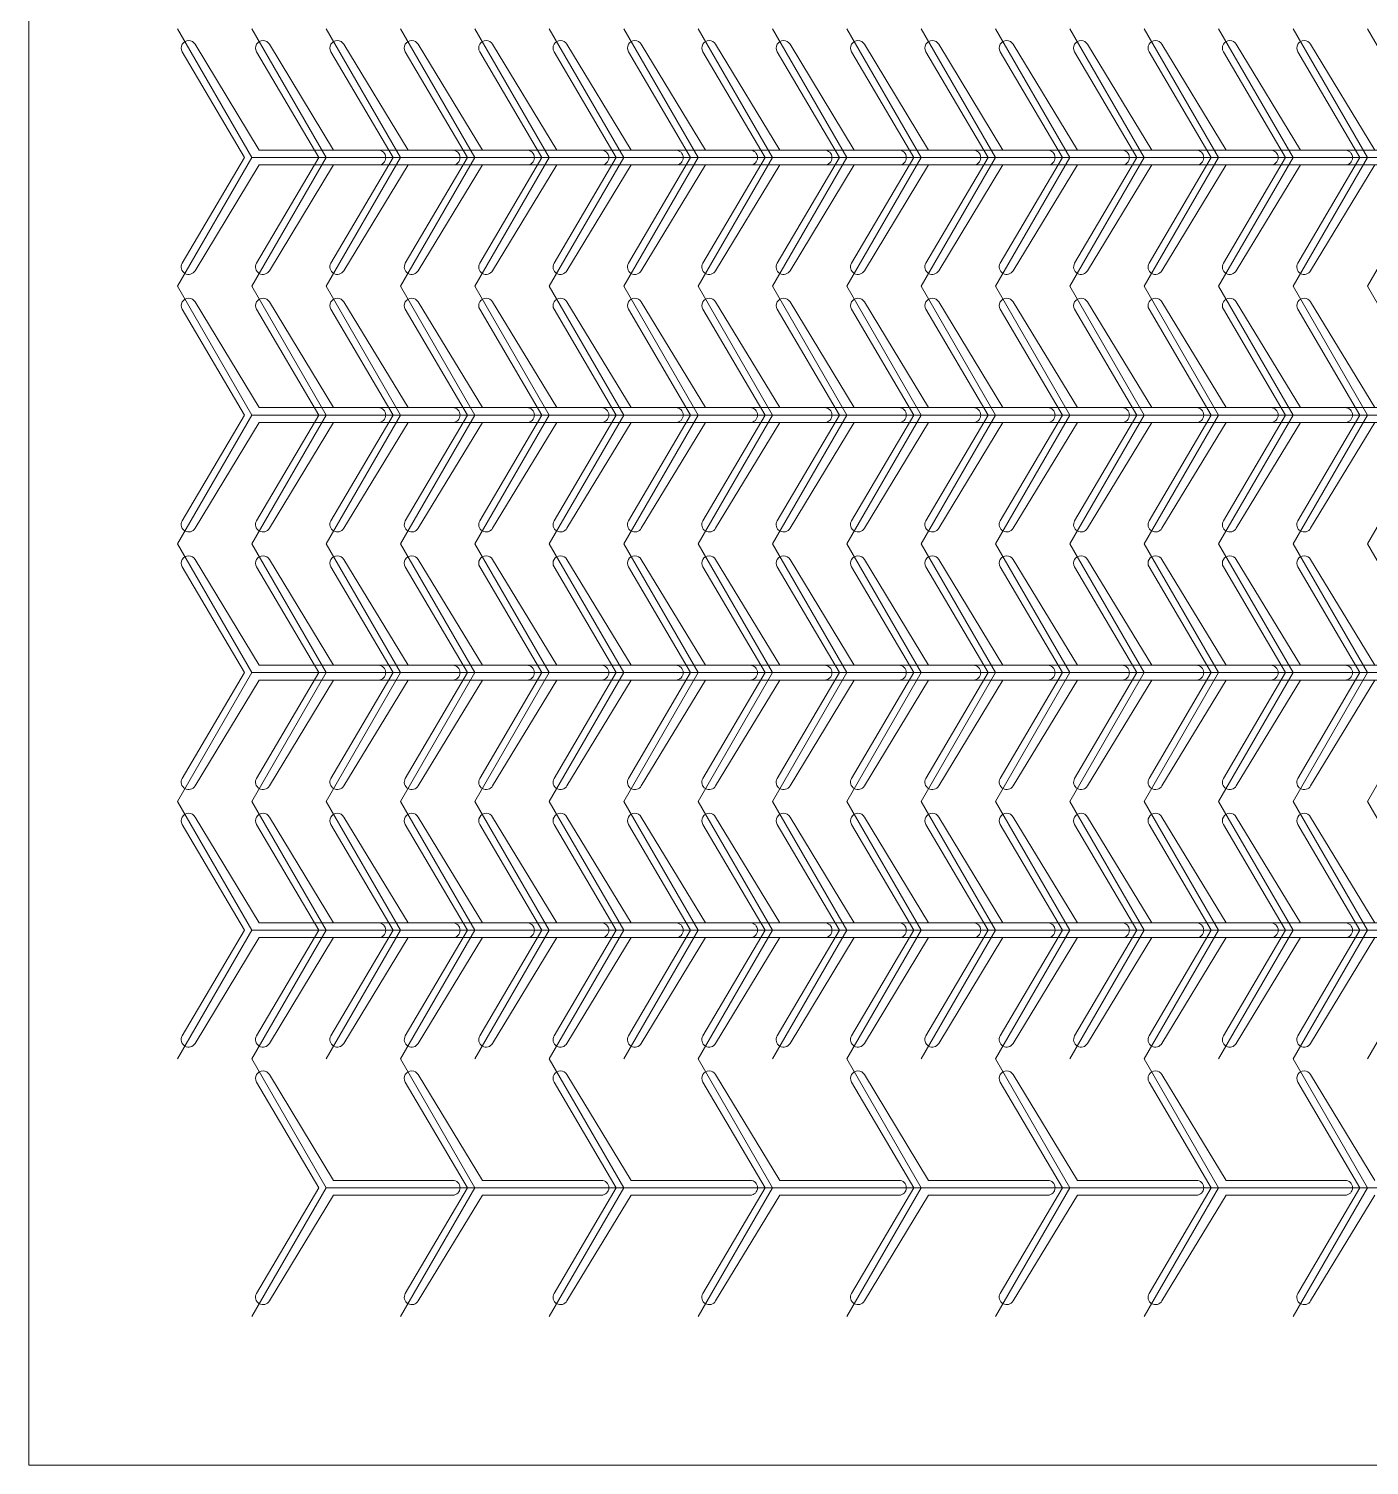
# Model space of a CAD drawing. Header units: metres. Extents: x 0 to 178, y 0 to 183.
# Drawn here: x 0 to 90.1, y 0 to 96.6 of the extents above; entities that cross this region are included whole.
import ezdxf

# ---------------------------------------------------------------- set-up
doc = ezdxf.new("R2010")
doc.units = ezdxf.units.M
doc.layers.add('TOP', color=1, linetype='Continuous', lineweight=0)

msp = doc.modelspace()

# ---------------------------------------------------------------- linework, layer by layer
at = {"layer": 'TOP'}
for p, q in [((0, 0), (0, 180.215)), ((15, 87.942), (10, 96.603)), ((20, 87.942), (15, 96.603)), ((25, 87.942), (20, 96.603)), ((30, 87.942), (25, 96.603)), ((35, 87.942), (30, 96.603)), ((40, 87.942), (35, 96.603)), ((45, 87.942), (40, 96.603)), ((50, 87.942), (45, 96.603)), ((55, 87.942), (50, 96.603)), ((60, 87.942), (55, 96.603)), ((65, 87.942), (60, 96.603)), ((70, 87.942), (65, 96.603)), ((75, 87.942), (70, 96.603)), ((80, 87.942), (75, 96.603)), ((85, 87.942), (80, 96.603)), ((90, 87.942), (85, 96.603)), ((95, 87.942), (90, 96.603)), ((10.317, 95.054), (14.5, 87.942)), ((15.5, 88.442), (11.183, 95.554)), ((15.317, 95.054), (19.5, 87.942)), ((20.5, 88.442), (16.183, 95.554)), ((20.317, 95.054), (24.5, 87.942)), ((25.5, 88.442), (21.183, 95.554)), ((25.317, 95.054), (29.5, 87.942)), ((30.5, 88.442), (26.183, 95.554)), ((30.317, 95.054), (34.5, 87.942)), ((35.5, 88.442), (31.183, 95.554)), ((35.317, 95.054), (39.5, 87.942)), ((40.5, 88.442), (36.183, 95.554)), ((40.317, 95.054), (44.5, 87.942)), ((45.5, 88.442), (41.183, 95.554)), ((45.317, 95.054), (49.5, 87.942)), ((50.5, 88.442), (46.183, 95.554)), ((50.317, 95.054), (54.5, 87.942)), ((55.5, 88.442), (51.183, 95.554)), ((55.317, 95.054), (59.5, 87.942)), ((60.5, 88.442), (56.183, 95.554)), ((60.317, 95.054), (64.5, 87.942)), ((65.5, 88.442), (61.183, 95.554)), ((65.317, 95.054), (69.5, 87.942)), ((70.5, 88.442), (66.183, 95.554)), ((70.317, 95.054), (74.5, 87.942)), ((75.5, 88.442), (71.183, 95.554)), ((75.317, 95.054), (79.5, 87.942)), ((80.5, 88.442), (76.183, 95.554)), ((80.317, 95.054), (84.5, 87.942)), ((85.5, 88.442), (81.183, 95.554)), ((85.317, 95.054), (89.5, 87.942)), ((90.5, 88.442), (86.183, 95.554)), ((15, 87.942), (10, 79.282)), ((14.5, 87.942), (10.317, 80.831)), ((15, 87.942), (25, 87.942)), ((20, 87.942), (15, 79.282)), ((19.5, 87.942), (15.317, 80.831)), ((23.5, 88.442), (15.5, 88.442)), ((20, 87.942), (30, 87.942)), ((25, 87.942), (20, 79.282)), ((24.5, 87.942), (20.317, 80.831)), ((28.5, 88.442), (20.5, 88.442)), ((25, 87.942), (35, 87.942)), ((30, 87.942), (25, 79.282)), ((29.5, 87.942), (25.317, 80.831)), ((33.5, 88.442), (25.5, 88.442)), ((30, 87.942), (40, 87.942)), ((35, 87.942), (30, 79.282)), ((34.5, 87.942), (30.317, 80.831)), ((38.5, 88.442), (30.5, 88.442)), ((35, 87.942), (45, 87.942)), ((40, 87.942), (35, 79.282)), ((39.5, 87.942), (35.317, 80.831)), ((43.5, 88.442), (35.5, 88.442)), ((40, 87.942), (50, 87.942)), ((45, 87.942), (40, 79.282)), ((44.5, 87.942), (40.317, 80.831)), ((48.5, 88.442), (40.5, 88.442)), ((45, 87.942), (55, 87.942)), ((50, 87.942), (45, 79.282)), ((49.5, 87.942), (45.317, 80.831)), ((53.5, 88.442), (45.5, 88.442)), ((50, 87.942), (60, 87.942)), ((55, 87.942), (50, 79.282)), ((54.5, 87.942), (50.317, 80.831)), ((58.5, 88.442), (50.5, 88.442)), ((55, 87.942), (65, 87.942)), ((60, 87.942), (55, 79.282)), ((59.5, 87.942), (55.317, 80.831)), ((63.5, 88.442), (55.5, 88.442)), ((60, 87.942), (70, 87.942)), ((65, 87.942), (60, 79.282)), ((64.5, 87.942), (60.317, 80.831)), ((68.5, 88.442), (60.5, 88.442)), ((65, 87.942), (75, 87.942)), ((70, 87.942), (65, 79.282)), ((69.5, 87.942), (65.317, 80.831)), ((73.5, 88.442), (65.5, 88.442)), ((70, 87.942), (80, 87.942)), ((75, 87.942), (70, 79.282)), ((74.5, 87.942), (70.317, 80.831)), ((78.5, 88.442), (70.5, 88.442)), ((75, 87.942), (85, 87.942)), ((80, 87.942), (75, 79.282)), ((79.5, 87.942), (75.317, 80.831)), ((83.5, 88.442), (75.5, 88.442)), ((80, 87.942), (90, 87.942)), ((85, 87.942), (80, 79.282)), ((84.5, 87.942), (80.317, 80.831)), ((88.5, 88.442), (80.5, 88.442)), ((85, 87.942), (95, 87.942)), ((90, 87.942), (85, 79.282)), ((89.5, 87.942), (85.317, 80.831)), ((93.5, 88.442), (85.5, 88.442)), ((90, 87.942), (100, 87.942)), ((95, 87.942), (90, 79.282)), ((11.183, 80.331), (15.5, 87.442)), ((15.5, 87.442), (23.5, 87.442)), ((16.183, 80.331), (20.5, 87.442)), ((20.5, 87.442), (28.5, 87.442)), ((21.183, 80.331), (25.5, 87.442)), ((25.5, 87.442), (33.5, 87.442)), ((26.183, 80.331), (30.5, 87.442)), ((30.5, 87.442), (38.5, 87.442)), ((31.183, 80.331), (35.5, 87.442)), ((35.5, 87.442), (43.5, 87.442)), ((36.183, 80.331), (40.5, 87.442)), ((40.5, 87.442), (48.5, 87.442)), ((41.183, 80.331), (45.5, 87.442)), ((45.5, 87.442), (53.5, 87.442)), ((46.183, 80.331), (50.5, 87.442)), ((50.5, 87.442), (58.5, 87.442)), ((51.183, 80.331), (55.5, 87.442)), ((55.5, 87.442), (63.5, 87.442)), ((56.183, 80.331), (60.5, 87.442)), ((60.5, 87.442), (68.5, 87.442)), ((61.183, 80.331), (65.5, 87.442)), ((65.5, 87.442), (73.5, 87.442)), ((66.183, 80.331), (70.5, 87.442)), ((70.5, 87.442), (78.5, 87.442)), ((71.183, 80.331), (75.5, 87.442)), ((75.5, 87.442), (83.5, 87.442)), ((76.183, 80.331), (80.5, 87.442)), ((80.5, 87.442), (88.5, 87.442)), ((81.183, 80.331), (85.5, 87.442)), ((85.5, 87.442), (93.5, 87.442)), ((86.183, 80.331), (90.5, 87.442)), ((15, 70.622), (10, 79.282)), ((20, 70.622), (15, 79.282)), ((25, 70.622), (20, 79.282)), ((30, 70.622), (25, 79.282)), ((35, 70.622), (30, 79.282)), ((40, 70.622), (35, 79.282)), ((45, 70.622), (40, 79.282)), ((50, 70.622), (45, 79.282)), ((55, 70.622), (50, 79.282)), ((60, 70.622), (55, 79.282)), ((65, 70.622), (60, 79.282)), ((70, 70.622), (65, 79.282)), ((75, 70.622), (70, 79.282)), ((80, 70.622), (75, 79.282)), ((85, 70.622), (80, 79.282)), ((90, 70.622), (85, 79.282)), ((95, 70.622), (90, 79.282)), ((10.317, 77.733), (14.5, 70.622)), ((15.5, 71.122), (11.183, 78.233)), ((15.317, 77.733), (19.5, 70.622)), ((20.5, 71.122), (16.183, 78.233)), ((20.317, 77.733), (24.5, 70.622)), ((25.5, 71.122), (21.183, 78.233)), ((25.317, 77.733), (29.5, 70.622)), ((30.5, 71.122), (26.183, 78.233)), ((30.317, 77.733), (34.5, 70.622)), ((35.5, 71.122), (31.183, 78.233)), ((35.317, 77.733), (39.5, 70.622)), ((40.5, 71.122), (36.183, 78.233)), ((40.317, 77.733), (44.5, 70.622)), ((45.5, 71.122), (41.183, 78.233)), ((45.317, 77.733), (49.5, 70.622)), ((50.5, 71.122), (46.183, 78.233)), ((50.317, 77.733), (54.5, 70.622)), ((55.5, 71.122), (51.183, 78.233)), ((55.317, 77.733), (59.5, 70.622)), ((60.5, 71.122), (56.183, 78.233)), ((60.317, 77.733), (64.5, 70.622)), ((65.5, 71.122), (61.183, 78.233)), ((65.317, 77.733), (69.5, 70.622)), ((70.5, 71.122), (66.183, 78.233)), ((70.317, 77.733), (74.5, 70.622)), ((75.5, 71.122), (71.183, 78.233)), ((75.317, 77.733), (79.5, 70.622)), ((80.5, 71.122), (76.183, 78.233)), ((80.317, 77.733), (84.5, 70.622)), ((85.5, 71.122), (81.183, 78.233)), ((85.317, 77.733), (89.5, 70.622)), ((90.5, 71.122), (86.183, 78.233)), ((15, 70.622), (10, 61.962)), ((14.5, 70.622), (10.317, 63.511)), ((15, 70.622), (25, 70.622)), ((20, 70.622), (15, 61.962)), ((19.5, 70.622), (15.317, 63.511)), ((23.5, 71.122), (15.5, 71.122)), ((20, 70.622), (30, 70.622)), ((25, 70.622), (20, 61.962)), ((24.5, 70.622), (20.317, 63.511)), ((28.5, 71.122), (20.5, 71.122)), ((25, 70.622), (35, 70.622)), ((30, 70.622), (25, 61.962)), ((29.5, 70.622), (25.317, 63.511)), ((33.5, 71.122), (25.5, 71.122)), ((30, 70.622), (40, 70.622)), ((35, 70.622), (30, 61.962)), ((34.5, 70.622), (30.317, 63.511)), ((38.5, 71.122), (30.5, 71.122)), ((35, 70.622), (45, 70.622)), ((40, 70.622), (35, 61.962)), ((39.5, 70.622), (35.317, 63.511)), ((43.5, 71.122), (35.5, 71.122)), ((40, 70.622), (50, 70.622)), ((45, 70.622), (40, 61.962)), ((44.5, 70.622), (40.317, 63.511)), ((48.5, 71.122), (40.5, 71.122)), ((45, 70.622), (55, 70.622)), ((50, 70.622), (45, 61.962)), ((49.5, 70.622), (45.317, 63.511)), ((53.5, 71.122), (45.5, 71.122)), ((50, 70.622), (60, 70.622)), ((55, 70.622), (50, 61.962)), ((54.5, 70.622), (50.317, 63.511)), ((58.5, 71.122), (50.5, 71.122)), ((55, 70.622), (65, 70.622)), ((60, 70.622), (55, 61.962)), ((59.5, 70.622), (55.317, 63.511)), ((63.5, 71.122), (55.5, 71.122)), ((60, 70.622), (70, 70.622)), ((65, 70.622), (60, 61.962)), ((64.5, 70.622), (60.317, 63.511)), ((68.5, 71.122), (60.5, 71.122)), ((65, 70.622), (75, 70.622)), ((70, 70.622), (65, 61.962)), ((69.5, 70.622), (65.317, 63.511)), ((73.5, 71.122), (65.5, 71.122)), ((70, 70.622), (80, 70.622)), ((75, 70.622), (70, 61.962)), ((74.5, 70.622), (70.317, 63.511)), ((78.5, 71.122), (70.5, 71.122)), ((75, 70.622), (85, 70.622)), ((80, 70.622), (75, 61.962)), ((79.5, 70.622), (75.317, 63.511)), ((83.5, 71.122), (75.5, 71.122)), ((80, 70.622), (90, 70.622)), ((85, 70.622), (80, 61.962)), ((84.5, 70.622), (80.317, 63.511)), ((88.5, 71.122), (80.5, 71.122)), ((85, 70.622), (95, 70.622)), ((90, 70.622), (85, 61.962)), ((89.5, 70.622), (85.317, 63.511)), ((93.5, 71.122), (85.5, 71.122)), ((90, 70.622), (100, 70.622)), ((95, 70.622), (90, 61.962)), ((11.183, 63.011), (15.5, 70.122)), ((15.5, 70.122), (23.5, 70.122)), ((16.183, 63.011), (20.5, 70.122)), ((20.5, 70.122), (28.5, 70.122)), ((21.183, 63.011), (25.5, 70.122)), ((25.5, 70.122), (33.5, 70.122)), ((26.183, 63.011), (30.5, 70.122)), ((30.5, 70.122), (38.5, 70.122)), ((31.183, 63.011), (35.5, 70.122)), ((35.5, 70.122), (43.5, 70.122)), ((36.183, 63.011), (40.5, 70.122)), ((40.5, 70.122), (48.5, 70.122)), ((41.183, 63.011), (45.5, 70.122)), ((45.5, 70.122), (53.5, 70.122)), ((46.183, 63.011), (50.5, 70.122)), ((50.5, 70.122), (58.5, 70.122)), ((51.183, 63.011), (55.5, 70.122)), ((55.5, 70.122), (63.5, 70.122)), ((56.183, 63.011), (60.5, 70.122)), ((60.5, 70.122), (68.5, 70.122)), ((61.183, 63.011), (65.5, 70.122)), ((65.5, 70.122), (73.5, 70.122)), ((66.183, 63.011), (70.5, 70.122)), ((70.5, 70.122), (78.5, 70.122)), ((71.183, 63.011), (75.5, 70.122)), ((75.5, 70.122), (83.5, 70.122)), ((76.183, 63.011), (80.5, 70.122)), ((80.5, 70.122), (88.5, 70.122)), ((81.183, 63.011), (85.5, 70.122)), ((85.5, 70.122), (93.5, 70.122)), ((86.183, 63.011), (90.5, 70.122)), ((15, 53.301), (10, 61.962)), ((20, 53.301), (15, 61.962)), ((25, 53.301), (20, 61.962)), ((30, 53.301), (25, 61.962)), ((35, 53.301), (30, 61.962)), ((40, 53.301), (35, 61.962)), ((45, 53.301), (40, 61.962)), ((50, 53.301), (45, 61.962)), ((55, 53.301), (50, 61.962)), ((60, 53.301), (55, 61.962)), ((65, 53.301), (60, 61.962)), ((70, 53.301), (65, 61.962)), ((75, 53.301), (70, 61.962)), ((80, 53.301), (75, 61.962)), ((85, 53.301), (80, 61.962)), ((90, 53.301), (85, 61.962)), ((95, 53.301), (90, 61.962)), ((15.5, 53.801), (11.183, 60.912)), ((20.5, 53.801), (16.183, 60.912)), ((25.5, 53.801), (21.183, 60.912)), ((30.5, 53.801), (26.183, 60.912)), ((35.5, 53.801), (31.183, 60.912)), ((40.5, 53.801), (36.183, 60.912)), ((45.5, 53.801), (41.183, 60.912)), ((50.5, 53.801), (46.183, 60.912)), ((55.5, 53.801), (51.183, 60.912)), ((60.5, 53.801), (56.183, 60.912)), ((65.5, 53.801), (61.183, 60.912)), ((70.5, 53.801), (66.183, 60.912)), ((75.5, 53.801), (71.183, 60.912)), ((80.5, 53.801), (76.183, 60.912)), ((85.5, 53.801), (81.183, 60.912)), ((90.5, 53.801), (86.183, 60.912)), ((10.317, 60.412), (14.5, 53.301)), ((15.317, 60.412), (19.5, 53.301)), ((20.317, 60.412), (24.5, 53.301)), ((25.317, 60.412), (29.5, 53.301)), ((30.317, 60.412), (34.5, 53.301)), ((35.317, 60.412), (39.5, 53.301)), ((40.317, 60.412), (44.5, 53.301)), ((45.317, 60.412), (49.5, 53.301)), ((50.317, 60.412), (54.5, 53.301)), ((55.317, 60.412), (59.5, 53.301)), ((60.317, 60.412), (64.5, 53.301)), ((65.317, 60.412), (69.5, 53.301)), ((70.317, 60.412), (74.5, 53.301)), ((75.317, 60.412), (79.5, 53.301)), ((80.317, 60.412), (84.5, 53.301)), ((85.317, 60.412), (89.5, 53.301)), ((15, 53.301), (10, 44.641)), ((14.5, 53.301), (10.317, 46.19)), ((15, 53.301), (25, 53.301)), ((20, 53.301), (15, 44.641)), ((19.5, 53.301), (15.317, 46.19)), ((23.5, 53.801), (15.5, 53.801)), ((20, 53.301), (30, 53.301)), ((25, 53.301), (20, 44.641)), ((24.5, 53.301), (20.317, 46.19)), ((28.5, 53.801), (20.5, 53.801)), ((25, 53.301), (35, 53.301)), ((30, 53.301), (25, 44.641)), ((29.5, 53.301), (25.317, 46.19)), ((33.5, 53.801), (25.5, 53.801)), ((30, 53.301), (40, 53.301)), ((35, 53.301), (30, 44.641)), ((34.5, 53.301), (30.317, 46.19)), ((38.5, 53.801), (30.5, 53.801)), ((35, 53.301), (45, 53.301)), ((40, 53.301), (35, 44.641)), ((39.5, 53.301), (35.317, 46.19)), ((43.5, 53.801), (35.5, 53.801)), ((40, 53.301), (50, 53.301)), ((45, 53.301), (40, 44.641)), ((44.5, 53.301), (40.317, 46.19)), ((48.5, 53.801), (40.5, 53.801)), ((45, 53.301), (55, 53.301)), ((50, 53.301), (45, 44.641)), ((49.5, 53.301), (45.317, 46.19)), ((53.5, 53.801), (45.5, 53.801)), ((50, 53.301), (60, 53.301)), ((55, 53.301), (50, 44.641)), ((54.5, 53.301), (50.317, 46.19)), ((58.5, 53.801), (50.5, 53.801)), ((55, 53.301), (65, 53.301)), ((60, 53.301), (55, 44.641)), ((59.5, 53.301), (55.317, 46.19)), ((63.5, 53.801), (55.5, 53.801)), ((60, 53.301), (70, 53.301)), ((65, 53.301), (60, 44.641)), ((64.5, 53.301), (60.317, 46.19)), ((68.5, 53.801), (60.5, 53.801)), ((65, 53.301), (75, 53.301)), ((70, 53.301), (65, 44.641)), ((69.5, 53.301), (65.317, 46.19)), ((73.5, 53.801), (65.5, 53.801)), ((70, 53.301), (80, 53.301)), ((75, 53.301), (70, 44.641)), ((74.5, 53.301), (70.317, 46.19)), ((78.5, 53.801), (70.5, 53.801)), ((75, 53.301), (85, 53.301)), ((80, 53.301), (75, 44.641)), ((79.5, 53.301), (75.317, 46.19)), ((83.5, 53.801), (75.5, 53.801)), ((80, 53.301), (90, 53.301)), ((85, 53.301), (80, 44.641)), ((84.5, 53.301), (80.317, 46.19)), ((88.5, 53.801), (80.5, 53.801)), ((85, 53.301), (95, 53.301)), ((90, 53.301), (85, 44.641)), ((89.5, 53.301), (85.317, 46.19)), ((93.5, 53.801), (85.5, 53.801)), ((90, 53.301), (100, 53.301)), ((95, 53.301), (90, 44.641)), ((11.183, 45.69), (15.5, 52.801)), ((15.5, 52.801), (23.5, 52.801)), ((16.183, 45.69), (20.5, 52.801)), ((20.5, 52.801), (28.5, 52.801)), ((21.183, 45.69), (25.5, 52.801)), ((25.5, 52.801), (33.5, 52.801)), ((26.183, 45.69), (30.5, 52.801)), ((30.5, 52.801), (38.5, 52.801)), ((31.183, 45.69), (35.5, 52.801)), ((35.5, 52.801), (43.5, 52.801)), ((36.183, 45.69), (40.5, 52.801)), ((40.5, 52.801), (48.5, 52.801)), ((41.183, 45.69), (45.5, 52.801)), ((45.5, 52.801), (53.5, 52.801)), ((46.183, 45.69), (50.5, 52.801)), ((50.5, 52.801), (58.5, 52.801)), ((51.183, 45.69), (55.5, 52.801)), ((55.5, 52.801), (63.5, 52.801)), ((56.183, 45.69), (60.5, 52.801)), ((60.5, 52.801), (68.5, 52.801)), ((61.183, 45.69), (65.5, 52.801)), ((65.5, 52.801), (73.5, 52.801)), ((66.183, 45.69), (70.5, 52.801)), ((70.5, 52.801), (78.5, 52.801)), ((71.183, 45.69), (75.5, 52.801)), ((75.5, 52.801), (83.5, 52.801)), ((76.183, 45.69), (80.5, 52.801)), ((80.5, 52.801), (88.5, 52.801)), ((81.183, 45.69), (85.5, 52.801)), ((85.5, 52.801), (93.5, 52.801)), ((86.183, 45.69), (90.5, 52.801)), ((15, 35.981), (10, 44.641)), ((20, 35.981), (15, 44.641)), ((25, 35.981), (20, 44.641)), ((30, 35.981), (25, 44.641)), ((35, 35.981), (30, 44.641)), ((40, 35.981), (35, 44.641)), ((45, 35.981), (40, 44.641)), ((50, 35.981), (45, 44.641)), ((55, 35.981), (50, 44.641)), ((60, 35.981), (55, 44.641)), ((65, 35.981), (60, 44.641)), ((70, 35.981), (65, 44.641)), ((75, 35.981), (70, 44.641)), ((80, 35.981), (75, 44.641)), ((85, 35.981), (80, 44.641)), ((90, 35.981), (85, 44.641)), ((95, 35.981), (90, 44.641)), ((15.5, 36.481), (11.183, 43.592)), ((20.5, 36.481), (16.183, 43.592)), ((25.5, 36.481), (21.183, 43.592)), ((30.5, 36.481), (26.183, 43.592)), ((35.5, 36.481), (31.183, 43.592)), ((40.5, 36.481), (36.183, 43.592)), ((45.5, 36.481), (41.183, 43.592)), ((50.5, 36.481), (46.183, 43.592)), ((55.5, 36.481), (51.183, 43.592)), ((60.5, 36.481), (56.183, 43.592)), ((65.5, 36.481), (61.183, 43.592)), ((70.5, 36.481), (66.183, 43.592)), ((75.5, 36.481), (71.183, 43.592)), ((80.5, 36.481), (76.183, 43.592)), ((85.5, 36.481), (81.183, 43.592)), ((90.5, 36.481), (86.183, 43.592)), ((10.317, 43.092), (14.5, 35.981)), ((15.317, 43.092), (19.5, 35.981)), ((20.317, 43.092), (24.5, 35.981)), ((25.317, 43.092), (29.5, 35.981)), ((30.317, 43.092), (34.5, 35.981)), ((35.317, 43.092), (39.5, 35.981)), ((40.317, 43.092), (44.5, 35.981)), ((45.317, 43.092), (49.5, 35.981)), ((50.317, 43.092), (54.5, 35.981)), ((55.317, 43.092), (59.5, 35.981)), ((60.317, 43.092), (64.5, 35.981)), ((65.317, 43.092), (69.5, 35.981)), ((70.317, 43.092), (74.5, 35.981)), ((75.317, 43.092), (79.5, 35.981)), ((80.317, 43.092), (84.5, 35.981)), ((85.317, 43.092), (89.5, 35.981)), ((15, 35.981), (10, 27.321)), ((14.5, 35.981), (10.317, 28.87)), ((15, 35.981), (25, 35.981)), ((20, 35.981), (15, 27.321)), ((19.5, 35.981), (15.317, 28.87)), ((23.5, 36.481), (15.5, 36.481)), ((20, 35.981), (30, 35.981)), ((25, 35.981), (20, 27.321)), ((24.5, 35.981), (20.317, 28.87)), ((28.5, 36.481), (20.5, 36.481)), ((25, 35.981), (35, 35.981)), ((30, 35.981), (25, 27.321)), ((29.5, 35.981), (25.317, 28.87)), ((33.5, 36.481), (25.5, 36.481)), ((30, 35.981), (40, 35.981)), ((35, 35.981), (30, 27.321)), ((34.5, 35.981), (30.317, 28.87)), ((38.5, 36.481), (30.5, 36.481)), ((35, 35.981), (45, 35.981)), ((40, 35.981), (35, 27.321)), ((39.5, 35.981), (35.317, 28.87)), ((43.5, 36.481), (35.5, 36.481)), ((40, 35.981), (50, 35.981)), ((45, 35.981), (40, 27.321)), ((44.5, 35.981), (40.317, 28.87)), ((48.5, 36.481), (40.5, 36.481)), ((45, 35.981), (55, 35.981)), ((50, 35.981), (45, 27.321)), ((49.5, 35.981), (45.317, 28.87)), ((53.5, 36.481), (45.5, 36.481)), ((50, 35.981), (60, 35.981)), ((55, 35.981), (50, 27.321)), ((54.5, 35.981), (50.317, 28.87)), ((58.5, 36.481), (50.5, 36.481)), ((55, 35.981), (65, 35.981)), ((60, 35.981), (55, 27.321)), ((59.5, 35.981), (55.317, 28.87)), ((63.5, 36.481), (55.5, 36.481)), ((60, 35.981), (70, 35.981)), ((65, 35.981), (60, 27.321)), ((64.5, 35.981), (60.317, 28.87)), ((68.5, 36.481), (60.5, 36.481)), ((65, 35.981), (75, 35.981)), ((70, 35.981), (65, 27.321)), ((69.5, 35.981), (65.317, 28.87)), ((73.5, 36.481), (65.5, 36.481)), ((70, 35.981), (80, 35.981)), ((75, 35.981), (70, 27.321)), ((74.5, 35.981), (70.317, 28.87)), ((78.5, 36.481), (70.5, 36.481)), ((75, 35.981), (85, 35.981)), ((80, 35.981), (75, 27.321)), ((79.5, 35.981), (75.317, 28.87)), ((83.5, 36.481), (75.5, 36.481)), ((80, 35.981), (90, 35.981)), ((85, 35.981), (80, 27.321)), ((84.5, 35.981), (80.317, 28.87)), ((88.5, 36.481), (80.5, 36.481)), ((85, 35.981), (95, 35.981)), ((90, 35.981), (85, 27.321)), ((89.5, 35.981), (85.317, 28.87)), ((93.5, 36.481), (85.5, 36.481)), ((90, 35.981), (100, 35.981)), ((95, 35.981), (90, 27.321)), ((11.183, 28.37), (15.5, 35.481)), ((15.5, 35.481), (23.5, 35.481)), ((16.183, 28.37), (20.5, 35.481)), ((20.5, 35.481), (28.5, 35.481)), ((21.183, 28.37), (25.5, 35.481)), ((25.5, 35.481), (33.5, 35.481)), ((26.183, 28.37), (30.5, 35.481)), ((30.5, 35.481), (38.5, 35.481)), ((31.183, 28.37), (35.5, 35.481)), ((35.5, 35.481), (43.5, 35.481)), ((36.183, 28.37), (40.5, 35.481)), ((40.5, 35.481), (48.5, 35.481)), ((41.183, 28.37), (45.5, 35.481)), ((45.5, 35.481), (53.5, 35.481)), ((46.183, 28.37), (50.5, 35.481)), ((50.5, 35.481), (58.5, 35.481)), ((51.183, 28.37), (55.5, 35.481)), ((55.5, 35.481), (63.5, 35.481)), ((56.183, 28.37), (60.5, 35.481)), ((60.5, 35.481), (68.5, 35.481)), ((61.183, 28.37), (65.5, 35.481)), ((65.5, 35.481), (73.5, 35.481)), ((66.183, 28.37), (70.5, 35.481)), ((70.5, 35.481), (78.5, 35.481)), ((71.183, 28.37), (75.5, 35.481)), ((75.5, 35.481), (83.5, 35.481)), ((76.183, 28.37), (80.5, 35.481)), ((80.5, 35.481), (88.5, 35.481)), ((81.183, 28.37), (85.5, 35.481)), ((85.5, 35.481), (93.5, 35.481)), ((86.183, 28.37), (90.5, 35.481)), ((20, 18.66), (15, 27.321)), ((30, 18.66), (25, 27.321)), ((40, 18.66), (35, 27.321)), ((50, 18.66), (45, 27.321)), ((60, 18.66), (55, 27.321)), ((70, 18.66), (65, 27.321)), ((80, 18.66), (75, 27.321)), ((90, 18.66), (85, 27.321)), ((20.5, 19.16), (16.183, 26.271)), ((30.5, 19.16), (26.183, 26.271)), ((40.5, 19.16), (36.183, 26.271)), ((50.5, 19.16), (46.183, 26.271)), ((60.5, 19.16), (56.183, 26.271)), ((70.5, 19.16), (66.183, 26.271)), ((80.5, 19.16), (76.183, 26.271)), ((90.5, 19.16), (86.183, 26.271)), ((15.317, 25.771), (19.5, 18.66)), ((25.317, 25.771), (29.5, 18.66)), ((35.317, 25.771), (39.5, 18.66)), ((45.317, 25.771), (49.5, 18.66)), ((55.317, 25.771), (59.5, 18.66)), ((65.317, 25.771), (69.5, 18.66)), ((75.317, 25.771), (79.5, 18.66)), ((85.317, 25.771), (89.5, 18.66)), ((20, 18.66), (15, 10)), ((19.5, 18.66), (15.317, 11.549)), ((20, 18.66), (30, 18.66)), ((28.5, 19.16), (20.5, 19.16)), ((30, 18.66), (25, 10)), ((29.5, 18.66), (25.317, 11.549)), ((30, 18.66), (40, 18.66)), ((38.5, 19.16), (30.5, 19.16)), ((40, 18.66), (35, 10)), ((39.5, 18.66), (35.317, 11.549)), ((40, 18.66), (50, 18.66)), ((48.5, 19.16), (40.5, 19.16)), ((50, 18.66), (45, 10)), ((49.5, 18.66), (45.317, 11.549)), ((50, 18.66), (60, 18.66)), ((58.5, 19.16), (50.5, 19.16)), ((60, 18.66), (55, 10)), ((59.5, 18.66), (55.317, 11.549)), ((60, 18.66), (70, 18.66)), ((68.5, 19.16), (60.5, 19.16)), ((70, 18.66), (65, 10)), ((69.5, 18.66), (65.317, 11.549)), ((70, 18.66), (80, 18.66)), ((78.5, 19.16), (70.5, 19.16)), ((80, 18.66), (75, 10)), ((79.5, 18.66), (75.317, 11.549)), ((80, 18.66), (90, 18.66)), ((88.5, 19.16), (80.5, 19.16)), ((90, 18.66), (85, 10)), ((89.5, 18.66), (85.317, 11.549)), ((90, 18.66), (100, 18.66)), ((16.183, 11.049), (20.5, 18.16)), ((20.5, 18.16), (28.5, 18.16)), ((26.183, 11.049), (30.5, 18.16)), ((30.5, 18.16), (38.5, 18.16)), ((36.183, 11.049), (40.5, 18.16)), ((40.5, 18.16), (48.5, 18.16)), ((46.183, 11.049), (50.5, 18.16)), ((50.5, 18.16), (58.5, 18.16)), ((56.183, 11.049), (60.5, 18.16)), ((60.5, 18.16), (68.5, 18.16)), ((66.183, 11.049), (70.5, 18.16)), ((70.5, 18.16), (78.5, 18.16)), ((76.183, 11.049), (80.5, 18.16)), ((80.5, 18.16), (88.5, 18.16)), ((86.183, 11.049), (90.5, 18.16)), ((177.5, 0), (0, 0))]:
    msp.add_line(p, q, dxfattribs=at)
for centre, start, end in [((10.75, 95.304), 30, 210), ((15.75, 95.304), 30, 210), ((20.75, 95.304), 30, 210), ((25.75, 95.304), 30, 210), ((30.75, 95.304), 30, 210), ((35.75, 95.304), 30, 210), ((40.75, 95.304), 30, 210), ((45.75, 95.304), 30, 210), ((50.75, 95.304), 30, 210), ((55.75, 95.304), 30, 210), ((60.75, 95.304), 30, 210), ((65.75, 95.304), 30, 210), ((70.75, 95.304), 30, 210), ((75.75, 95.304), 30, 210), ((80.75, 95.304), 30, 210), ((85.75, 95.304), 30, 210), ((23.5, 87.942), -90, 90), ((28.5, 87.942), -90, 90), ((33.5, 87.942), -90, 90), ((38.5, 87.942), -90, 90), ((43.5, 87.942), -90, 90), ((48.5, 87.942), -90, 90), ((53.5, 87.942), -90, 90), ((58.5, 87.942), -90, 90), ((63.5, 87.942), -90, 90), ((68.5, 87.942), -90, 90), ((73.5, 87.942), -90, 90), ((78.5, 87.942), -90, 90), ((83.5, 87.942), -90, 90), ((88.5, 87.942), -90, 90), ((10.75, 80.581), 150, 330), ((15.75, 80.581), 150, 330), ((20.75, 80.581), 150, 330), ((25.75, 80.581), 150, 330), ((30.75, 80.581), 150, 330), ((35.75, 80.581), 150, 330), ((40.75, 80.581), 150, 330), ((45.75, 80.581), 150, 330), ((50.75, 80.581), 150, 330), ((55.75, 80.581), 150, 330), ((60.75, 80.581), 150, 330), ((65.75, 80.581), 150, 330), ((70.75, 80.581), 150, 330), ((75.75, 80.581), 150, 330), ((80.75, 80.581), 150, 330), ((85.75, 80.581), 150, 330), ((10.75, 77.983), 30, 210), ((15.75, 77.983), 30, 210), ((20.75, 77.983), 30, 210), ((25.75, 77.983), 30, 210), ((30.75, 77.983), 30, 210), ((35.75, 77.983), 30, 210), ((40.75, 77.983), 30, 210), ((45.75, 77.983), 30, 210), ((50.75, 77.983), 30, 210), ((55.75, 77.983), 30, 210), ((60.75, 77.983), 30, 210), ((65.75, 77.983), 30, 210), ((70.75, 77.983), 30, 210), ((75.75, 77.983), 30, 210), ((80.75, 77.983), 30, 210), ((85.75, 77.983), 30, 210), ((23.5, 70.622), -90, 90), ((28.5, 70.622), -90, 90), ((33.5, 70.622), -90, 90), ((38.5, 70.622), -90, 90), ((43.5, 70.622), -90, 90), ((48.5, 70.622), -90, 90), ((53.5, 70.622), -90, 90), ((58.5, 70.622), -90, 90), ((63.5, 70.622), -90, 90), ((68.5, 70.622), -90, 90), ((73.5, 70.622), -90, 90), ((78.5, 70.622), -90, 90), ((83.5, 70.622), -90, 90), ((88.5, 70.622), -90, 90), ((10.75, 63.261), 150, 330), ((15.75, 63.261), 150, 330), ((20.75, 63.261), 150, 330), ((25.75, 63.261), 150, 330), ((30.75, 63.261), 150, 330), ((35.75, 63.261), 150, 330), ((40.75, 63.261), 150, 330), ((45.75, 63.261), 150, 330), ((50.75, 63.261), 150, 330), ((55.75, 63.261), 150, 330), ((60.75, 63.261), 150, 330), ((65.75, 63.261), 150, 330), ((70.75, 63.261), 150, 330), ((75.75, 63.261), 150, 330), ((80.75, 63.261), 150, 330), ((85.75, 63.261), 150, 330), ((10.75, 60.662), 30, 210), ((15.75, 60.662), 30, 210), ((20.75, 60.662), 30, 210), ((25.75, 60.662), 30, 210), ((30.75, 60.662), 30, 210), ((35.75, 60.662), 30, 210), ((40.75, 60.662), 30, 210), ((45.75, 60.662), 30, 210), ((50.75, 60.662), 30, 210), ((55.75, 60.662), 30, 210), ((60.75, 60.662), 30, 210), ((65.75, 60.662), 30, 210), ((70.75, 60.662), 30, 210), ((75.75, 60.662), 30, 210), ((80.75, 60.662), 30, 210), ((85.75, 60.662), 30, 210), ((23.5, 53.301), -90, 90), ((28.5, 53.301), -90, 90), ((33.5, 53.301), -90, 90), ((38.5, 53.301), -90, 90), ((43.5, 53.301), -90, 90), ((48.5, 53.301), -90, 90), ((53.5, 53.301), -90, 90), ((58.5, 53.301), -90, 90), ((63.5, 53.301), -90, 90), ((68.5, 53.301), -90, 90), ((73.5, 53.301), -90, 90), ((78.5, 53.301), -90, 90), ((83.5, 53.301), -90, 90), ((88.5, 53.301), -90, 90), ((10.75, 45.94), 150, 330), ((15.75, 45.94), 150, 330), ((20.75, 45.94), 150, 330), ((25.75, 45.94), 150, 330), ((30.75, 45.94), 150, 330), ((35.75, 45.94), 150, 330), ((40.75, 45.94), 150, 330), ((45.75, 45.94), 150, 330), ((50.75, 45.94), 150, 330), ((55.75, 45.94), 150, 330), ((60.75, 45.94), 150, 330), ((65.75, 45.94), 150, 330), ((70.75, 45.94), 150, 330), ((75.75, 45.94), 150, 330), ((80.75, 45.94), 150, 330), ((85.75, 45.94), 150, 330), ((10.75, 43.342), 30, 210), ((15.75, 43.342), 30, 210), ((20.75, 43.342), 30, 210), ((25.75, 43.342), 30, 210), ((30.75, 43.342), 30, 210), ((35.75, 43.342), 30, 210), ((40.75, 43.342), 30, 210), ((45.75, 43.342), 30, 210), ((50.75, 43.342), 30, 210), ((55.75, 43.342), 30, 210), ((60.75, 43.342), 30, 210), ((65.75, 43.342), 30, 210), ((70.75, 43.342), 30, 210), ((75.75, 43.342), 30, 210), ((80.75, 43.342), 30, 210), ((85.75, 43.342), 30, 210), ((23.5, 35.981), -90, 90), ((28.5, 35.981), -90, 90), ((33.5, 35.981), -90, 90), ((38.5, 35.981), -90, 90), ((43.5, 35.981), -90, 90), ((48.5, 35.981), -90, 90), ((53.5, 35.981), -90, 90), ((58.5, 35.981), -90, 90), ((63.5, 35.981), -90, 90), ((68.5, 35.981), -90, 90), ((73.5, 35.981), -90, 90), ((78.5, 35.981), -90, 90), ((83.5, 35.981), -90, 90), ((88.5, 35.981), -90, 90), ((10.75, 28.62), 150, 330), ((15.75, 28.62), 150, 330), ((20.75, 28.62), 150, 330), ((25.75, 28.62), 150, 330), ((30.75, 28.62), 150, 330), ((35.75, 28.62), 150, 330), ((40.75, 28.62), 150, 330), ((45.75, 28.62), 150, 330), ((50.75, 28.62), 150, 330), ((55.75, 28.62), 150, 330), ((60.75, 28.62), 150, 330), ((65.75, 28.62), 150, 330), ((70.75, 28.62), 150, 330), ((75.75, 28.62), 150, 330), ((80.75, 28.62), 150, 330), ((85.75, 28.62), 150, 330), ((15.75, 26.021), 30, 210), ((25.75, 26.021), 30, 210), ((35.75, 26.021), 30, 210), ((45.75, 26.021), 30, 210), ((55.75, 26.021), 30, 210), ((65.75, 26.021), 30, 210), ((75.75, 26.021), 30, 210), ((85.75, 26.021), 30, 210), ((28.5, 18.66), -90, 90), ((38.5, 18.66), -90, 90), ((48.5, 18.66), -90, 90), ((58.5, 18.66), -90, 90), ((68.5, 18.66), -90, 90), ((78.5, 18.66), -90, 90), ((88.5, 18.66), -90, 90), ((15.75, 11.299), 150, 330), ((25.75, 11.299), 150, 330), ((35.75, 11.299), 150, 330), ((45.75, 11.299), 150, 330), ((55.75, 11.299), 150, 330), ((65.75, 11.299), 150, 330), ((75.75, 11.299), 150, 330), ((85.75, 11.299), 150, 330)]:
    msp.add_arc(centre, 0.5, start, end, dxfattribs=at)

doc.saveas('drawing.dxf')
